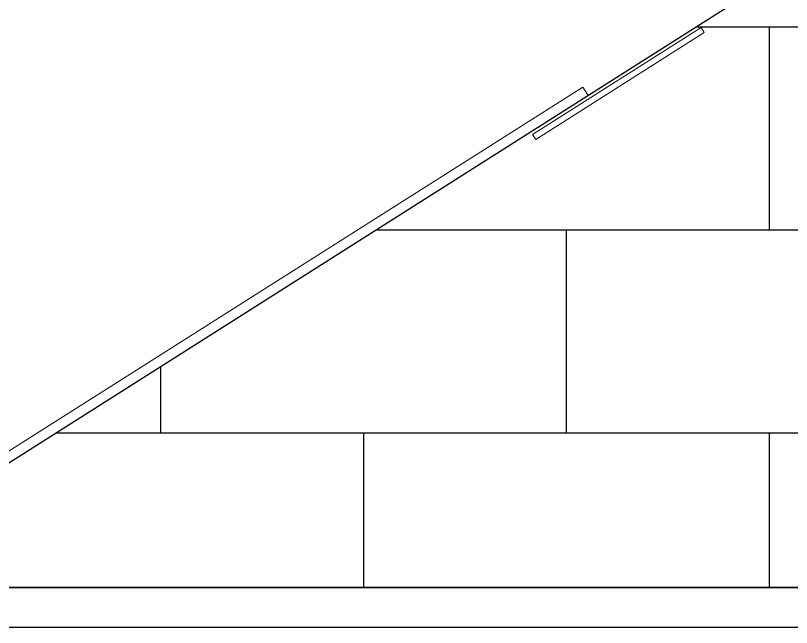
# Model space of a CAD drawing. Header units: millimetres. Extents: x 933584 to 974011, y 4545988 to 4553664.
# Drawn here: x 948616.1 to 949004.7, y 4549855.4 to 4550161.7 of the extents above; entities that cross this region are included whole.
import ezdxf

# ---------------------------------------------------------------- set-up
doc = ezdxf.new("R2010")
doc.units = ezdxf.units.MM
doc.layers.get('0').update_dxf_attribs({"color": 255})
doc.layers.add('0-DMS-50', color=143, linetype='Continuous')
doc.layers.add('0-HSL-SLD', color=252, linetype='Continuous')
doc.layers.add('SFP CAM', color=8, linetype='Continuous', lineweight=9)

# ---------------------------------------------------------------- blocks, each defined once
blk = doc.blocks.new('XCVBXCVBXZ-flatten-1')
at = {"layer": 'SFP CAM', "color": 252}
for p, q in [((934200.19, 4553125.93), (933804.98, 4552875.4)), ((934200.19, 4553125.93), (934202.87, 4553121.71)), ((934202.87, 4553121.71), (933814.32, 4552875.4))]:
    blk.add_line(p, q, dxfattribs=at)
blk.add_lwpolyline([(934261.03, 4553153.25), (934176.57, 4553099.71), (934174.97, 4553102.24), (934259.43, 4553155.78)], close=True, dxfattribs=at)

msp = doc.modelspace()

# ---------------------------------------------------------------- hatches: boundary and pattern name
at = {"layer": '0-HSL-SLD'}
h = msp.add_hatch(dxfattribs=at)
h.set_pattern_fill('AR-B816', color=256, scale=0.5)
h.set_pattern_definition([(0, (9600, 0), (0, 101.6), []), (90, (9600, 0), (-101.6, 101.6), [101.6, -101.6])])
h.paths.add_polyline_path([(949387.84, 4551335.4), (949387.84, 4551088.75), (949388.84, 4551088.75), (949388.84, 4551082.75), (949387.84, 4551082.75), (949387.84, 4551084.75), (949385.84, 4551084.75), (949385.84, 4551077.75), (949393.85, 4551077.75), (949393.85, 4550993.75), (949385.84, 4550993.75), (949385.84, 4550986.75), (949387.84, 4550986.75), (949387.84, 4550988.75), (949388.84, 4550988.75), (949388.84, 4550982.75), (949387.84, 4550982.75), (949387.84, 4550744.25), (949388.84, 4550744.25), (949388.84, 4550738.25), (949387.84, 4550738.25), (949387.85, 4550646.25), (949388.85, 4550646.25), (949388.85, 4550634.25), (949387.85, 4550634.25), (949387.85, 4550542.25), (949388.85, 4550542.25), (949388.85, 4550536.25), (949387.84, 4550536.25), (949387.85, 4550292.61), (949388.85, 4550292.61), (949388.85, 4550286.61), (949387.85, 4550286.61), (949387.85, 4550288.61), (949385.85, 4550288.61), (949385.85, 4550281.61), (949393.85, 4550281.61), (949393.85, 4550184.96), (949146.51, 4550276.16), (948514.32, 4549875.4), (949873.84, 4549875.4), (949873.84, 4551335.4)])

# ---------------------------------------------------------------- linework, layer by layer
at = {"color": 0}
for points in [[(948401.5, 4551355.4), (950501.5, 4551355.4), (950501.5, 4549855.4), (948401.5, 4549855.4)], [(948421.5, 4551335.4), (950481.5, 4551335.4), (950481.5, 4549875.4), (948421.5, 4549875.4)]]:
    msp.add_lwpolyline(points, close=True, dxfattribs=at)
at = {"layer": '0-DMS-50'}
msp.add_lwpolyline([(949387.84, 4550536.25), (949387.85, 4550292.61), (949388.85, 4550292.61), (949388.85, 4550286.61), (949387.85, 4550286.61), (949387.85, 4550288.61), (949385.85, 4550288.61), (949385.85, 4550281.61), (949393.85, 4550281.61), (949393.85, 4550184.96), (949146.51, 4550276.16), (948514.32, 4549875.4), (949873.84, 4549875.4)], dxfattribs=at)

# ---------------------------------------------------------------- block references
msp.add_blockref('XCVBXCVBXZ-flatten-1', (14700, -3000))

doc.saveas('drawing.dxf')
